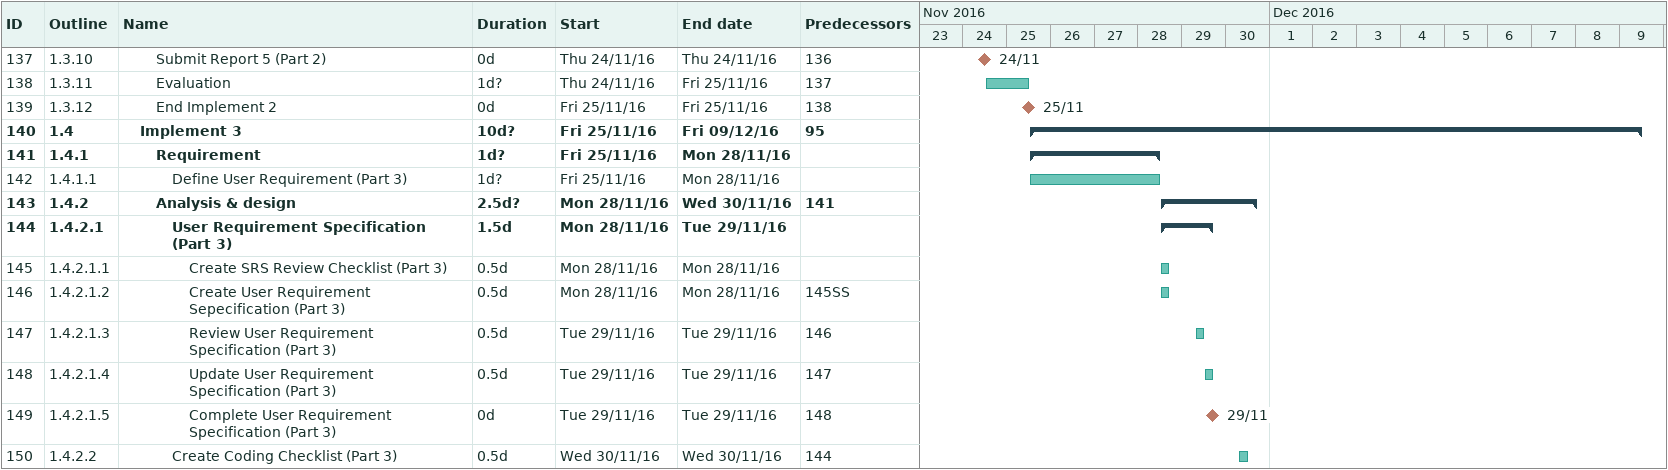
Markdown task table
| ID | WBS | Task | Duration | Start | Finish | Predecessors |
|---|---|---|---|---|---|---|
| 137 | 1.3.10 | Submit Report 5 (Part 2) | 0d | 2016-11-24 | 2016-11-24 | 136 |
| 138 | 1.3.11 | Evaluation | 1d? | 2016-11-24 | 2016-11-25 | 137 |
| 139 | 1.3.12 | End Implement 2 | 0d | 2016-11-25 | 2016-11-25 | 138 |
| 140 | 1.4 | **Implement 3** | 10d? | 2016-11-25 | 2016-12-09 | 95 |
| 141 | 1.4.1 | **Requirement** | 1d? | 2016-11-25 | 2016-11-28 |  |
| 142 | 1.4.1.1 | Define User Requirement (Part 3) | 1d? | 2016-11-25 | 2016-11-28 |  |
| 143 | 1.4.2 | **Analysis & design** | 2.5d? | 2016-11-28 | 2016-11-30 | 141 |
| 144 | 1.4.2.1 | **User Requirement Specification (Part 3)** | 1.5d | 2016-11-28 | 2016-11-29 |  |
| 145 | 1.4.2.1.1 | Create SRS Review Checklist (Part 3) | 0.5d | 2016-11-28 | 2016-11-28 |  |
| 146 | 1.4.2.1.2 | Create User Requirement Sepecification (Part 3) | 0.5d | 2016-11-28 | 2016-11-28 | 145SS |
| 147 | 1.4.2.1.3 | Review User Requirement Specification (Part 3) | 0.5d | 2016-11-29 | 2016-11-29 | 146 |
| 148 | 1.4.2.1.4 | Update User Requirement Specification (Part 3) | 0.5d | 2016-11-29 | 2016-11-29 | 147 |
| 149 | 1.4.2.1.5 | Complete User Requirement Specification (Part 3) | 0d | 2016-11-29 | 2016-11-29 | 148 |
| 150 | 1.4.2.2 | Create Coding Checklist (Part 3) | 0.5d | 2016-11-30 | 2016-11-30 | 144 |
